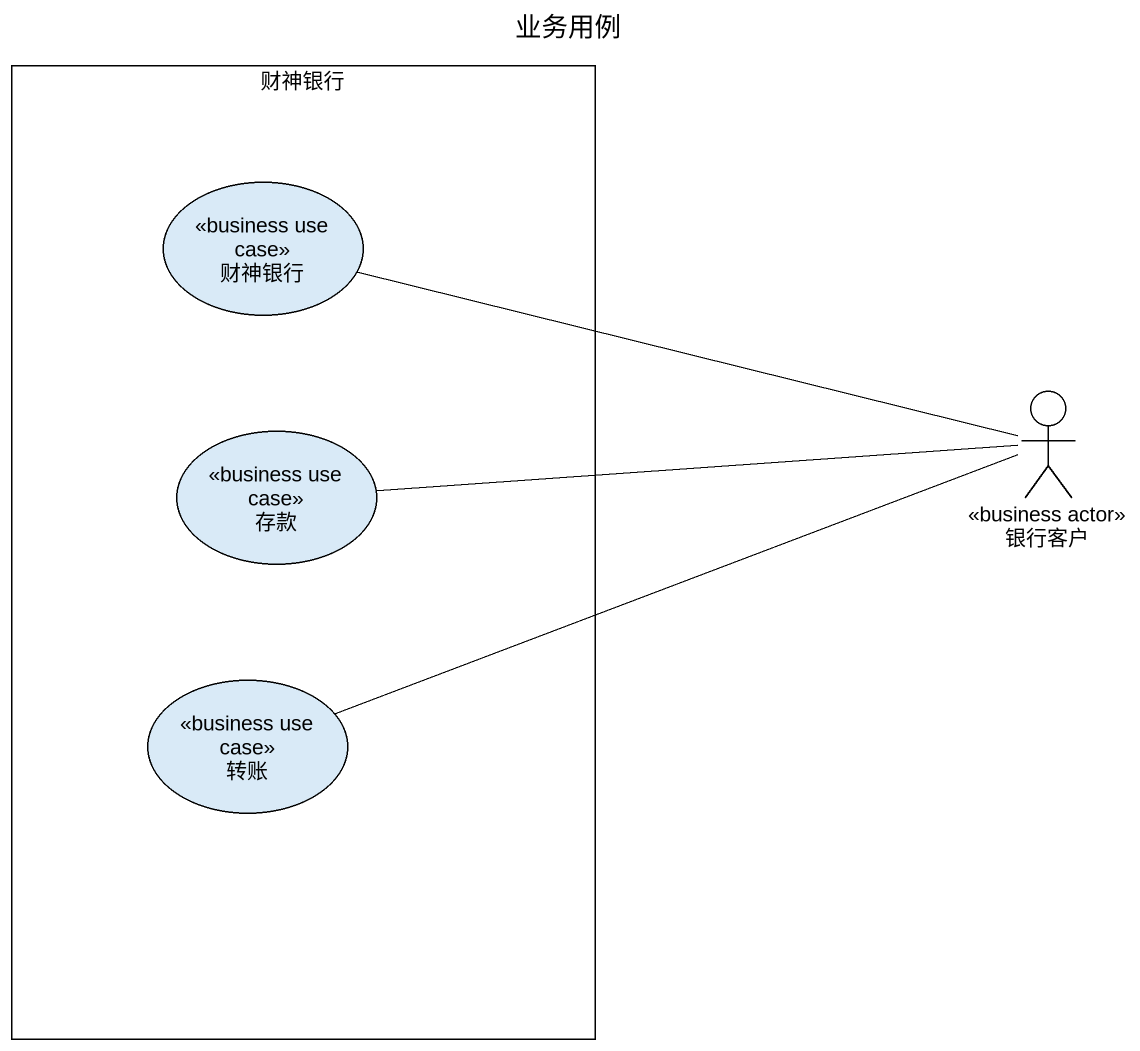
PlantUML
@startuml
title 业务用例
rectangle 财神银行 {
  usecase "财神银行" as 财神银行_2 <<business use case>>
  usecase 存款 <<business use case>>
  usecase 转账 <<business use case>>
}
actor 银行客户 <<business actor>>
银行客户 -left- 财神银行_2
银行客户 -left- 存款
银行客户 -left- 转账
@enduml
